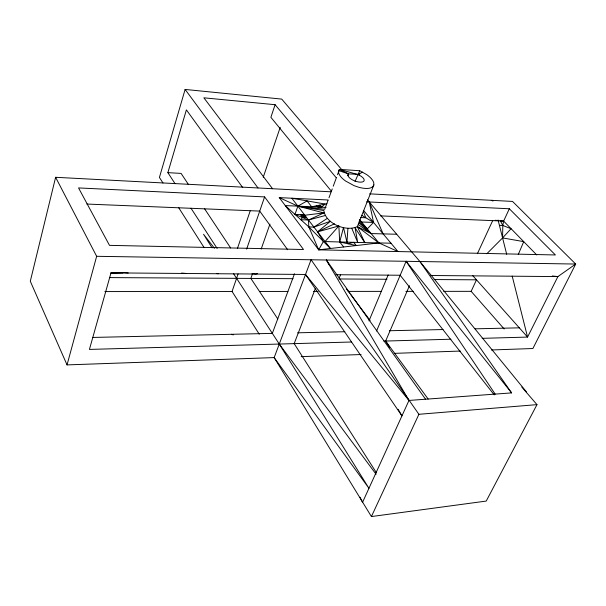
<?xml version="1.0" encoding="UTF-8"?>
<svg xmlns="http://www.w3.org/2000/svg" width="606" height="606" viewBox="0 0 606 606"><rect width="100%" height="100%" fill="white"/><g stroke="black" fill="none" stroke-linecap="round" stroke-linejoin="round"><path stroke-width="0.91" d="M338.625 170.581L338.618 172.824A21.998 9.052 21.1 0 0 345.473 180.959L354.101 185.671L358.805 187.277A16.854 6.961 21 0 0 370.554 187.943L372.781 186.739L373.857 184.928L373.735 182.641A22.066 9.113 20.9 0 0 366.721 174.611L359.722 170.725L339.443 169.4L338.625 170.581L348.518 173.907L359.555 174.384M328.278 199.995L279.252 197.609L318.688 249.831L555.391 254.959L509.328 208.767L503.631 221.092L502.798 225.493L502.579 237.916L486.83 253.747M373.857 184.928L357.343 226.614C346.155 232.068 325.445 223.5 323.892 210.555L297.879 206.146L279.252 197.609M359.449 219.41L378.871 242.915L364.804 242.612L357.343 226.614L378.871 242.915L397.968 251.535L390.984 243.218L378.871 242.915L356.267 245.551L353.662 242.332L347.995 243.771L346.95 242.158L347.927 228.417M348.011 174.513A8.628 3.56 21 0 0 354.033 180.649A8.628 3.56 21 0 0 363.759 181.262A8.628 3.56 21 0 0 359.381 175.225L359.737 173.551M348.102 175.725L348.518 173.907L339.443 169.4L337.481 174.717M330.899 191.807L55.616 177.293L30.3 281.245L67.039 364.903L274.162 357.593L368.948 488.3L279.275 344.049L233.53 273.654M67.039 364.903L96.649 256.3L55.616 177.293M128.237 273.011L122.927 272.503L122.973 272.965L111.004 272.867L89.423 349.42L351.48 342.011M341.776 169.68L281.722 99.096L185.118 89.438L159.423 177.437L162.984 183.027M175.058 183.701L167.87 172.649L186.39 109.883L242.711 187.587M272.541 188.724L203.866 97.808L275.101 104.702L270.882 117.314L331.118 190.875M237.446 248.445L250.172 210.979M263.231 177.27L280.214 127.343M259.262 334.194L232.06 291.471L238.097 273.92M246.627 249.142L264.61 196.905L78.545 187.928L109.489 245.362L303.508 249.505L264.61 196.905M252.422 273.98L250.861 278.434L277.813 318.998M261.178 249.066L269.928 224.144M326.899 203.73L311.658 206.76L285.237 205.585L308.81 226.909L323.384 241.499L339.701 241.983L356.267 245.551L330.437 248.483L308.477 220.023L294.963 214.388L297.879 206.146L307.098 200.904L311.658 206.76L326.058 207.419M327.998 200.435L324.733 209.297L297.879 206.146L291.827 198.238L325.081 204.04L321.362 207.214L318.408 205.411M328.982 197.776L332.247 188.905M333.232 186.247L336.497 177.384M294.486 273.783L272.336 333.376L92.423 337.451M347.852 175.664L348.518 173.907M355.04 181.497L359.722 170.725M315.355 288.57L294.175 343.625L376.455 472.809M339.216 278.093L340.587 274.601M368.986 320.892L388.173 274.965M376.576 330.974L406.103 261.269L511.608 392.893L408.974 400.445L305.674 274.677M518.289 254.467L523.72 241.635L502.579 237.916L511.085 228.72L502.798 225.493L499.405 225.349M389.666 347.443L385.636 341.042L409.451 285.729M443.721 291.35L471.165 291.342L476.49 279.82L472.801 275.692M477.377 253.702L492.723 220.531M371.417 516.562L418.897 414.299L536.984 404.641L486.232 501.071L371.417 516.562L274.162 357.593L311.075 259.739L418.897 414.299M323.384 241.499L330.437 248.483L318.688 249.831L323.384 241.499L317.582 231.863L330.429 221.258L313.916 227.091L308.81 226.909L308.477 220.023L297.879 206.146L323.831 212.911L308.477 220.023L300.849 219.713L304.083 215.327L323.831 212.911M318.37 206.54L319.317 206.578L318.801 207.108L318.37 206.54L319.756 207.138L320.12 206.616M325.021 241.582L338.86 225.97L339.701 241.983L343.7 246.968M396.718 234.257L371.077 233.56L359.1 222.925L367.251 228.894L373.538 222.425L369.243 201.965L383.136 233.886L390.984 243.218M321.362 207.214L319.741 205.139L317.855 207.063L316.309 205.843M313.916 227.091L327.202 218.448M334.406 223.826L317.582 231.863L338.86 225.97M362.721 172.142L357.729 174.49L339.443 169.4M308.477 220.023L324.96 215.6M257.595 273.617L255.755 274.048L252.058 273.594M110.906 273.071L124.753 272.412M301.167 356.639L361.062 354.533M394.271 353.366L460.28 351.056M491.405 349.973L532.894 348.518L575.7 264.049L512.524 201.427L369.562 193.844M383.84 341.095L450.925 339.216M482.149 338.345L527.561 337.08L557.891 276.586L575.7 264.049L96.649 256.3M297.538 332.808L344.799 331.74M389.363 330.74L443.047 329.543M475.066 328.823L519.327 327.838M104.853 291.577L232.06 291.471M259.527 291.456L287.895 291.433M313.431 291.418L318.158 291.41M348.155 291.395L381.272 291.38M405.876 291.372L413.443 291.365M109.709 277.601L293.046 278.684M338.868 278.965L386.946 279.26M434.07 279.555L476.49 279.82L527.561 337.08L512.199 276.116M111.004 272.867L305.522 274.457L401.937 415.883L398.187 409.345M335.868 274.707L400.187 275.245L494.231 394.885M430.851 275.503L557.891 276.586L552.271 275.98M346.95 242.158L339.701 241.983L343.481 227.538L346.95 242.158L364.804 242.612L355.108 227.939L357.707 242.438L351.897 228.553M359.343 220.273L361.577 222.001L373.538 222.425L383.136 233.886M360.502 217.562L365.812 217.766L373.538 222.425L363.524 210.411M86.84 204.048L259.724 211.093L287.661 249.748M294.963 214.388L304.477 214.789M380.523 215.887L503.631 221.092L536.749 254.959M301.652 215.221L304.083 215.327L305.538 216.19L303.508 216.1L300.409 214.622L302.545 217.418L306.613 217.584L303.508 216.1M366.585 201.836L509.328 208.767M167.87 172.649L181.08 173.407L188.375 184.391M358.184 174.687L359.381 175.225M181.611 273.041L186.322 273.48M495.163 220.266L498.927 220.637M500.806 220.819L503.631 221.092M216.463 273.548L218.349 273.745M300.409 214.622L304.083 215.327M231.522 334.3L233.249 334.906M491.269 200.298L492.943 201.025M357.343 226.614L371.077 233.56L358.464 224.69M361.782 215.319L365.812 217.766L363.388 211.63M359.449 220.304L361.577 222.001M359.184 221.47L367.251 228.894M521.774 387.037L536.984 404.641M358.646 174.437L359.1 174.929M471.165 291.342L504.154 328.975M367.433 199.828L419.882 261.497L526.372 391.802M275.101 104.702L336.103 177.588M318.877 206.017L319.756 207.138M214.433 248.301L203.548 234.28L212.085 247.892M346.253 288.767L349.662 293.289M350.798 294.796L370.115 320.43M279.275 344.049L376.091 474.256M185.118 89.438L257.989 187.951M385.636 341.042L428.154 399.043M360.009 497.223L362.57 502.291L408.974 400.445L326.346 259.982L425.556 399.225M419.882 261.497L511.608 392.893M406.103 261.269L495.193 394.15M204.533 208.714L230.598 247.937M190.966 208.176L217.137 248.437M178.747 207.775L204.177 247.695M326.346 259.982L329.24 264.837M500.351 220.758L502.798 225.493M308.81 226.909L318.688 249.831M498.064 220.001L506.699 254.285"/></g></svg>
